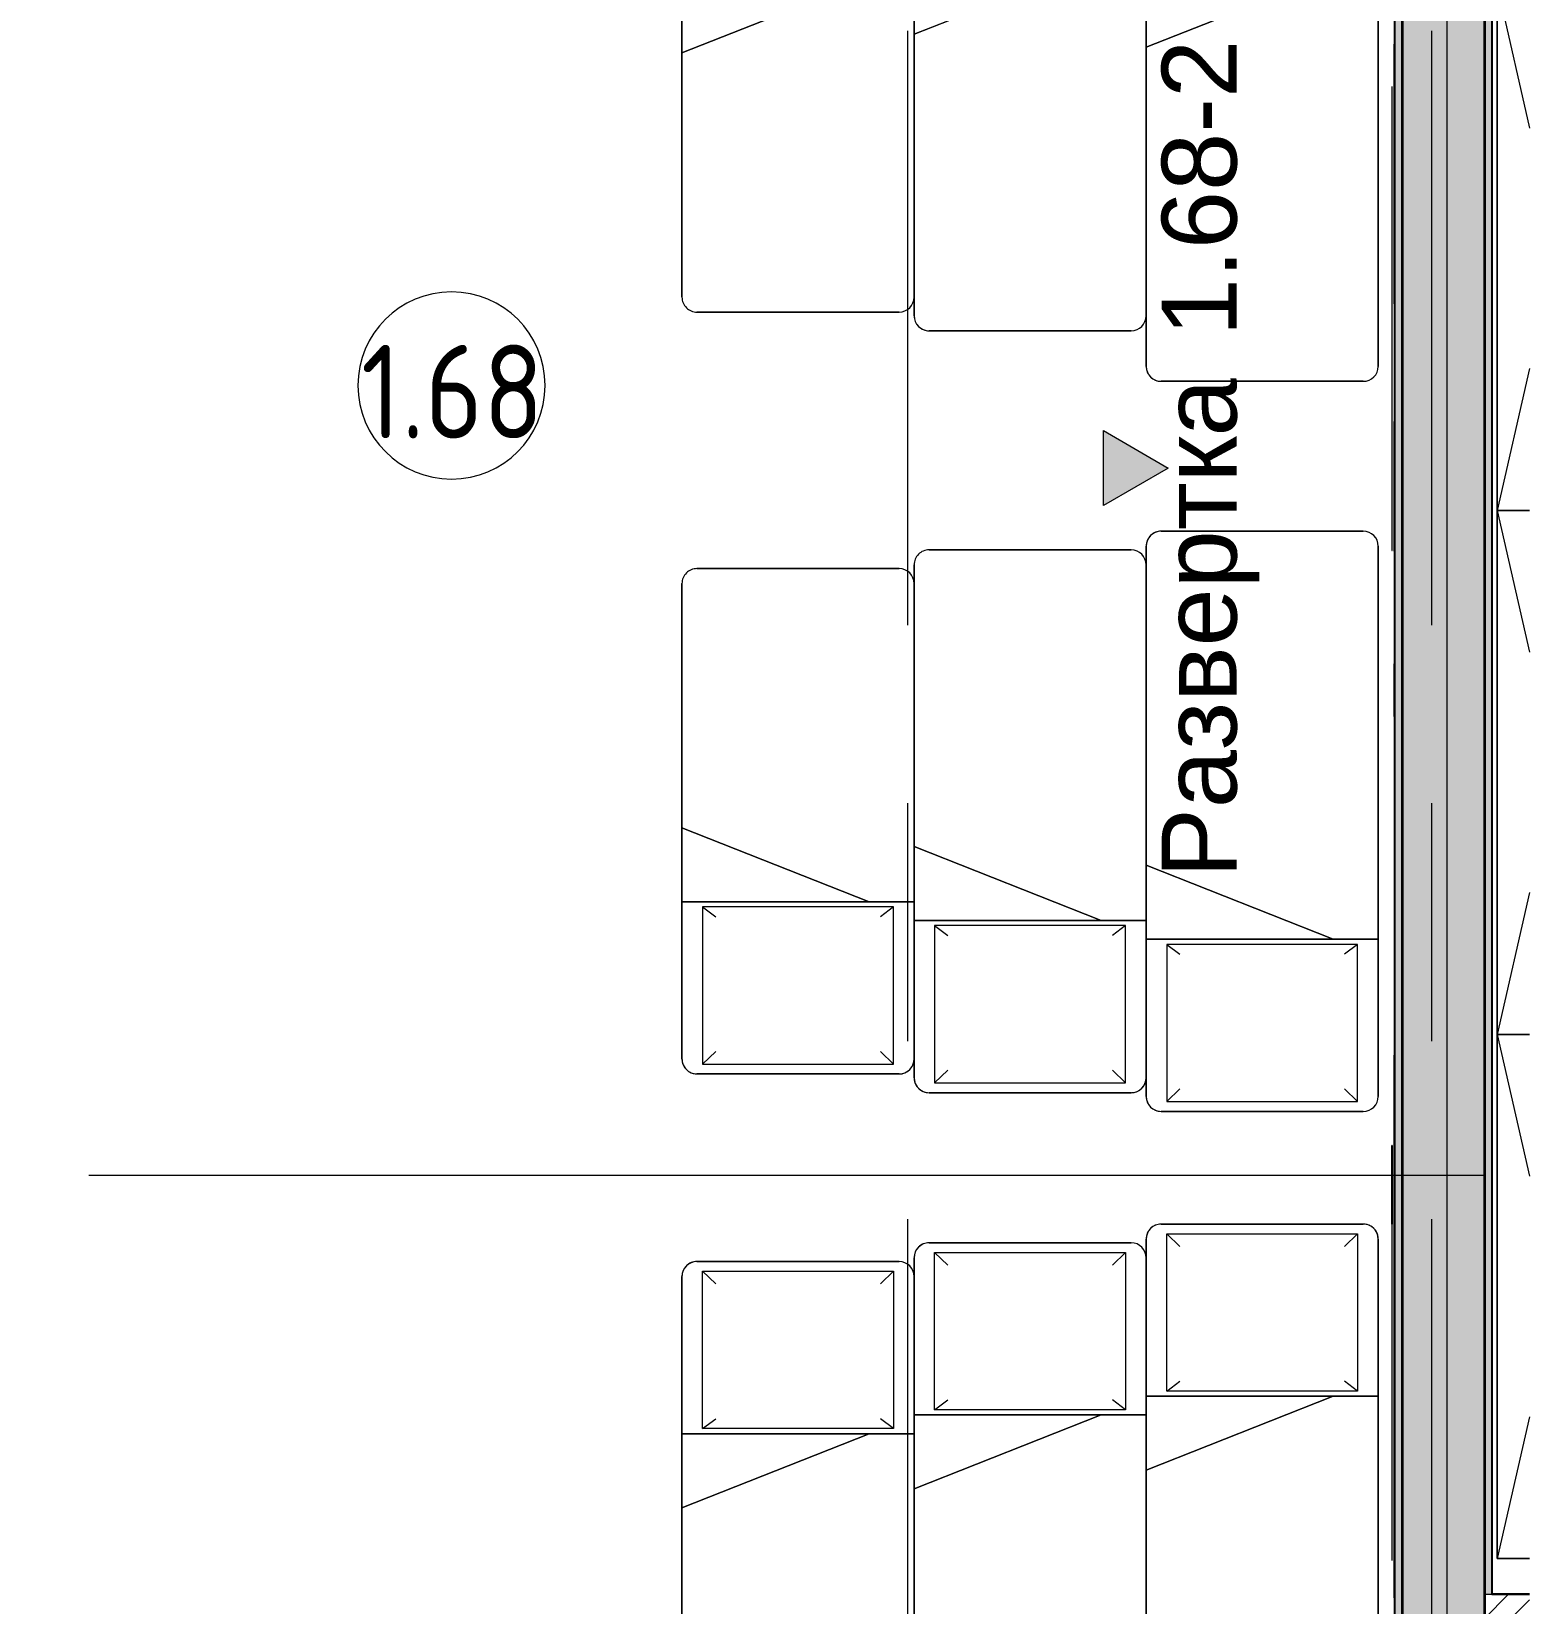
# Model space of a CAD drawing. Header units: millimetres. Extents: x 855 to 55508, y -2517 to 10900.
# Drawn here: x 14264 to 18267, y 2455 to 6655 of the extents above; entities that cross this region are included whole.
import ezdxf

# ---------------------------------------------------------------- set-up
doc = ezdxf.new("R2010")
doc.units = ezdxf.units.MM
doc.linetypes.add('Осевая', pattern=[3175, 635, -476.25, 1587.5, -476.25])
for name, color, linetype, lineweight in [('A-AREA-IDEN', 7, 'Continuous', 9), ('A-WALL', 7, 'Continuous', 9), ('G-ANNO-SYMB', 7, 'Continuous', 9), ('I-WALL', 7, 'Continuous', 9), ('Оси', 7, 'Continuous', 9), ('Оси-2', 7, 'Осевая', 9)]:
    doc.layers.add(name, color=color, linetype=linetype, lineweight=lineweight)
for name, color, linetype, lineweight, true_color in [('A-WALL-1', 7, 'Continuous', 25, 0x3c3c3c), ('A-WALL-3', 7, 'Continuous', 35, 0x3c3c3c), ('A-WALL-FNSH-1', 7, 'Continuous', 13, 0x3c3c3c), ('I-FURN-1', 7, 'Continuous', 9, 0xf0f0f0)]:
    doc.layers.add(name, color=color, linetype=linetype, lineweight=lineweight, true_color=true_color)
doc.styles.add('Arial_1', font='arial.ttf', dxfattribs={"height": 200})
doc.styles.add('GOST Common_4', font='GOST_Common.ttf', dxfattribs={"width": 0.9, "height": 250})
pattern_1 = [(0, (-89204.228, 0), (121.92, 30.48), [10.058, -81.382, 10.058, -81.382, -487.68]), (0, (-89204.228, 0), (121.92, 30.48), [-182.88, 10.058, -172.822, 10.058, -81.382, -213.36]), (0, (-89204.228, 0), (121.92, 30.48), [-457.2, 10.058, -50.902, 10.058, -142.342]), (120, (-89158.508, 15.24), (-87.356454, 90.345817), [10.058, -81.382, 10.058, -81.382, -487.68]), (120, (-89158.508, 15.24), (-87.356454, 90.345817), [-182.88, 10.058, -172.822, 10.058, -81.382, -213.36]), (120, (-89158.508, 15.24), (-87.356454, 90.345817), [-457.2, 10.058, -50.902, 10.058, -142.342]), (240, (-89143.268, 76.2), (-34.563546, -120.825817), [10.058, -81.382, 10.058, -81.382, -487.68]), (240, (-89143.268, 76.2), (-34.563546, -120.825817), [-182.88, 10.058, -172.822, 10.058, -81.382, -213.36]), (240, (-89143.268, 76.2), (-34.563546, -120.825817), [-457.2, 10.058, -50.902, 10.058, -142.342])]

# ---------------------------------------------------------------- blocks, each defined once
blk = doc.blocks.new('Bed - Small Sizes - 1_118-25586206-План разверток пом_ 1_68_ Этаж 1')
at = {"layer": 'I-FURN-1'}
for p, q in [((247.3, 1550), (-292.7, 1550)), ((-292.7, 1550), (247.3, 1550)), ((-332.7, 1510), (-332.7, 460)), ((-332.7, 460), (-332.7, 1510)), ((287.3, 657.7), (287.3, 1510)), ((287.3, 1510), (287.3, 1375)), ((287.3, 1375), (287.3, 657.7)), ((287.3, 657.7), (-212.7, 460)), ((-212.7, 460), (287.3, 657.7)), ((-212.7, 460), (287.3, 657.7)), ((287.3, 460), (287.3, 657.7)), ((287.3, 657.7), (287.3, 460)), ((287.3, 425), (287.3, 657.7)), ((287.3, 657.7), (287.3, 425)), ((-212.7, 460), (-332.7, 460)), ((-332.7, 460), (-332.7, 40)), ((-332.7, 40), (-332.7, 460)), ((-332.7, 460), (-212.7, 460)), ((-332.7, 460), (-332.7, 40)), ((-332.7, 40), (-332.7, 460)), ((-332.7, 460), (-212.7, 460)), ((-277.5, 446.2), (-242.7, 420)), ((-277.5, 26.2), (-277.5, 446.2)), ((-277.5, 446.2), (232.5, 446.2)), ((-277.5, 446.2), (232.5, 446.2)), ((-277.5, 26.2), (-277.5, 446.2)), ((287.3, 460), (-212.7, 460)), ((-212.7, 460), (287.3, 460)), ((-212.7, 460), (287.3, 460)), ((287.3, 460), (-212.7, 460)), ((-212.7, 460), (287.3, 460)), ((232.5, 446.2), (197.3, 420)), ((232.5, 446.2), (232.5, 26.2)), ((232.5, 446.2), (232.5, 26.2)), ((287.3, 40), (287.3, 460)), ((287.3, 460), (287.3, 425)), ((287.3, 425), (287.3, 40)), ((287.3, 40), (287.3, 425)), ((287.3, 425), (287.3, 40)), ((-277.5, 26.2), (-242.7, 60)), ((232.5, 26.2), (197.3, 60)), ((-292.7, 0), (247.3, 0)), ((247.3, 0), (-292.7, 0)), ((232.5, 26.2), (-277.5, 26.2)), ((232.5, 26.2), (-277.5, 26.2)), ((-292.7, 0), (247.3, 0)), ((247.3, 0), (-292.7, 0))]:
    blk.add_line(p, q, dxfattribs=at)
for centre, start, end in [((-292.7, 1510), 90, 180), ((-292.7, 1510), 90, 180), ((247.3, 1510), 360, 90), ((247.3, 1510), 0, 90), ((-292.7, 40), 180, 270), ((-292.7, 40), 180, 270), ((-292.7, 40), 180, 270), ((-292.7, 40), 180, 255), ((-292.7, 40), 255, 270), ((247.3, 40), 270, 360), ((247.3, 40), 270, 0), ((247.3, 40), 270, 360), ((247.3, 40), 270, 360)]:
    blk.add_arc(centre, 40, start, end, dxfattribs=at)
blk = doc.blocks.new('Bed - Small Sizes - Single 5-25586207-План разверток пом_ 1_68_ Этаж 1')
at = {"layer": 'I-FURN-1'}
for p, q in [((247.3, 1450), (-292.7, 1450)), ((-292.7, 1450), (247.3, 1450)), ((-332.7, 1410), (-332.7, 692.7)), ((-332.7, 692.7), (-332.7, 1410)), ((287.3, 657.7), (287.3, 1410)), ((287.3, 1410), (287.3, 1360)), ((287.3, 1360), (287.3, 657.7)), ((-332.7, 692.7), (-332.7, 460)), ((-332.7, 460), (-332.7, 692.7)), ((287.3, 657.7), (-212.7, 460)), ((-212.7, 460), (287.3, 657.7)), ((-212.7, 460), (287.3, 657.7)), ((287.3, 460), (287.3, 657.7)), ((287.3, 657.7), (287.3, 510)), ((287.3, 510), (287.3, 657.7)), ((287.3, 657.7), (287.3, 510)), ((287.3, 510), (287.3, 460)), ((287.3, 90), (287.3, 510)), ((287.3, 510), (287.3, 90)), ((-212.7, 460), (-332.7, 460)), ((-332.7, 460), (-332.7, 40)), ((-332.7, 75.3), (-332.7, 460)), ((-332.7, 460), (-212.7, 460)), ((-332.7, 460), (-332.7, 75.3)), ((-332.7, 75.3), (-332.7, 460)), ((-332.7, 460), (-212.7, 460)), ((-277.5, 446.2), (-242.7, 420)), ((-277.5, 26.2), (-277.5, 446.2)), ((-277.5, 446.2), (232.5, 446.2)), ((-277.5, 446.2), (232.5, 446.2)), ((-277.5, 26.2), (-277.5, 446.2)), ((287.3, 460), (-212.7, 460)), ((-212.7, 460), (287.3, 460)), ((-212.7, 460), (287.3, 460)), ((287.3, 460), (-212.7, 460)), ((-212.7, 460), (287.3, 460)), ((232.5, 446.2), (197.3, 420)), ((232.5, 446.2), (232.5, 26.2)), ((232.5, 446.2), (232.5, 26.2)), ((287.3, 40), (287.3, 460)), ((287.3, 460), (287.3, 90)), ((287.3, 90), (287.3, 40)), ((287.3, 40), (287.3, 90)), ((287.3, 90), (287.3, 40)), ((-332.7, 40), (-332.7, 75)), ((-332.7, 75), (-332.7, 40)), ((-332.7, 40), (-332.7, 75)), ((-277.5, 26.2), (-242.7, 60)), ((232.5, 26.2), (197.3, 60)), ((-292.7, 0), (247.3, 0)), ((247.3, 0), (-292.7, 0)), ((232.5, 26.2), (-277.5, 26.2)), ((232.5, 26.2), (-277.5, 26.2)), ((-292.7, 0), (247.3, 0)), ((247.3, 0), (-292.7, 0))]:
    blk.add_line(p, q, dxfattribs=at)
for centre, start, end in [((-292.7, 1410), 90, 180), ((-292.7, 1410), 90, 180), ((247.3, 1410), 360, 90), ((247.3, 1410), 0, 90), ((-292.7, 40), 180, 270), ((-292.7, 40), 180, 270), ((-292.7, 40), 180, 270), ((-292.7, 40), 180, 270), ((247.3, 40), 270, 360), ((247.3, 40), 270, 0), ((247.3, 40), 270, 360), ((247.3, 40), 270, 300), ((247.3, 40), 300, 360)]:
    blk.add_arc(centre, 40, start, end, dxfattribs=at)
blk = doc.blocks.new('Bed - Small Sizes - Single 6-25586208-План разверток пом_ 1_68_ Этаж 1')
at = {"layer": 'I-FURN-1'}
for p, q in [((247.3, 1350), (-292.7, 1350)), ((-292.7, 1350), (247.3, 1350)), ((-332.7, 1310), (-332.7, 607.7)), ((-332.7, 607.7), (-332.7, 1310)), ((287.3, 657.7), (287.3, 1310)), ((287.3, 1310), (287.3, 657.7)), ((287.3, 657.7), (-212.7, 460)), ((-212.7, 460), (287.3, 657.7)), ((-212.7, 460), (287.3, 657.7)), ((287.3, 460), (287.3, 657.7)), ((287.3, 657.7), (287.3, 460)), ((287.3, 40), (287.3, 657.7)), ((287.3, 657.7), (287.3, 40)), ((-332.7, 607.7), (-332.7, 460)), ((-332.7, 460), (-332.7, 607.7)), ((-212.7, 460), (-332.7, 460)), ((-332.7, 460), (-332.7, 410)), ((-332.7, 40), (-332.7, 460)), ((-332.7, 460), (-212.7, 460)), ((-332.7, 460), (-332.7, 40)), ((-332.7, 40), (-332.7, 460)), ((-332.7, 460), (-212.7, 460)), ((-277.5, 446.2), (-242.7, 420)), ((-277.5, 26.2), (-277.5, 446.2)), ((-277.5, 446.2), (232.5, 446.2)), ((-277.5, 446.2), (232.5, 446.2)), ((-277.5, 26.2), (-277.5, 446.2)), ((287.3, 460), (-212.7, 460)), ((-212.7, 460), (287.3, 460)), ((-212.7, 460), (287.3, 460)), ((287.3, 460), (-212.7, 460)), ((-212.7, 460), (287.3, 460)), ((232.5, 446.2), (197.3, 420)), ((232.5, 446.2), (232.5, 26.2)), ((232.5, 446.2), (232.5, 26.2)), ((287.3, 40), (287.3, 460)), ((287.3, 460), (287.3, 40)), ((-332.7, 410), (-332.7, 40)), ((-277.5, 26.2), (-242.7, 60)), ((232.5, 26.2), (197.3, 60)), ((-292.7, 0), (247.3, 0)), ((247.3, 0), (-292.7, 0)), ((232.5, 26.2), (-277.5, 26.2)), ((232.5, 26.2), (-277.5, 26.2)), ((-292.7, 0), (247.3, 0)), ((247.3, 0), (-292.7, 0))]:
    blk.add_line(p, q, dxfattribs=at)
for centre, start, end in [((-292.7, 1310), 90, 180), ((-292.7, 1310), 90, 180), ((247.3, 1310), 360, 90), ((247.3, 1310), 360, 90), ((-292.7, 40), 180, 270), ((-292.7, 40), 180, 270), ((-292.7, 40), 180, 270), ((-292.7, 40), 180, 195), ((-292.7, 40), 195, 270), ((247.3, 40), 270, 360), ((247.3, 40), 270, 0), ((247.3, 40), 270, 360), ((247.3, 40), 270, 360)]:
    blk.add_arc(centre, 40, start, end, dxfattribs=at)
blk = doc.blocks.new('Bed - Small Sizes - 1_118-V13-План разверток пом_ 1_68_ Этаж 1')
at = {"layer": 'I-FURN-1'}
for p, q in [((247.3, 1550), (-292.7, 1550)), ((-292.7, 1550), (247.3, 1550)), ((-332.7, 1510), (-332.7, 460)), ((-332.7, 460), (-332.7, 1510)), ((287.3, 657.7), (287.3, 1510)), ((287.3, 1510), (287.3, 1460)), ((287.3, 1460), (287.3, 657.7)), ((287.3, 657.7), (-212.7, 460)), ((-212.7, 460), (287.3, 657.7)), ((-212.7, 460), (287.3, 657.7)), ((287.3, 460), (287.3, 657.7)), ((287.3, 657.7), (287.3, 510)), ((287.3, 510), (287.3, 657.7)), ((287.3, 657.7), (287.3, 510)), ((287.3, 510), (287.3, 460)), ((287.3, 90), (287.3, 510)), ((287.3, 510), (287.3, 90)), ((-212.7, 460), (-332.7, 460)), ((-332.7, 460), (-332.7, 40)), ((-332.7, 40), (-332.7, 460)), ((-332.7, 460), (-212.7, 460)), ((-332.7, 460), (-332.7, 40)), ((-332.7, 40), (-332.7, 460)), ((-332.7, 460), (-212.7, 460)), ((-277.5, 446.2), (-242.7, 420)), ((-277.5, 26.2), (-277.5, 446.2)), ((-277.5, 446.2), (232.5, 446.2)), ((-277.5, 446.2), (232.5, 446.2)), ((-277.5, 26.2), (-277.5, 446.2)), ((287.3, 460), (-212.7, 460)), ((-212.7, 460), (287.3, 460)), ((-212.7, 460), (287.3, 460)), ((287.3, 460), (-212.7, 460)), ((-212.7, 460), (287.3, 460)), ((232.5, 446.2), (197.3, 420)), ((232.5, 446.2), (232.5, 26.2)), ((232.5, 446.2), (232.5, 26.2)), ((287.3, 40), (287.3, 460)), ((287.3, 460), (287.3, 90)), ((287.3, 90), (287.3, 40)), ((287.3, 40), (287.3, 90)), ((287.3, 90), (287.3, 40)), ((-277.5, 26.2), (-242.7, 60)), ((232.5, 26.2), (197.3, 60)), ((-292.7, 0), (247.3, 0)), ((247.3, 0), (-292.7, 0)), ((232.5, 26.2), (-277.5, 26.2)), ((232.5, 26.2), (-277.5, 26.2)), ((-292.7, 0), (247.3, 0)), ((247.3, 0), (-292.7, 0))]:
    blk.add_line(p, q, dxfattribs=at)
for centre, start, end in [((-292.7, 1510), 90, 180), ((-292.7, 1510), 90, 180), ((247.3, 1510), 360, 90), ((247.3, 1510), 0, 90), ((-292.7, 40), 180, 270), ((-292.7, 40), 180, 270), ((-292.7, 40), 180, 270), ((-292.7, 40), 180, 240), ((-292.7, 40), 240, 270), ((247.3, 40), 270, 360), ((247.3, 40), 270, 0), ((247.3, 40), 270, 360), ((247.3, 40), 270, 360)]:
    blk.add_arc(centre, 40, start, end, dxfattribs=at)
blk = doc.blocks.new('Bed - Small Sizes - Single 5-V14-План разверток пом_ 1_68_ Этаж 1')
at = {"layer": 'I-FURN-1'}
for p, q in [((247.3, 1450), (-292.7, 1450)), ((-292.7, 1450), (247.3, 1450)), ((-332.7, 1410), (-332.7, 607.7)), ((-332.7, 607.7), (-332.7, 1410)), ((287.3, 657.7), (287.3, 1410)), ((287.3, 1410), (287.3, 1360)), ((287.3, 1360), (287.3, 657.7)), ((287.3, 657.7), (-212.7, 460)), ((-212.7, 460), (287.3, 657.7)), ((-212.7, 460), (287.3, 657.7)), ((287.3, 460), (287.3, 657.7)), ((287.3, 657.7), (287.3, 510)), ((287.3, 510), (287.3, 657.7)), ((287.3, 657.7), (287.3, 510)), ((-332.7, 607.7), (-332.7, 460)), ((-332.7, 460), (-332.7, 607.7)), ((287.3, 510), (287.3, 460)), ((287.3, 90), (287.3, 510)), ((287.3, 510), (287.3, 90)), ((-212.7, 460), (-332.7, 460)), ((-332.7, 460), (-332.7, 410)), ((-332.7, 40), (-332.7, 460)), ((-332.7, 460), (-212.7, 460)), ((-332.7, 460), (-332.7, 40)), ((-332.7, 40), (-332.7, 460)), ((-332.7, 460), (-212.7, 460)), ((-277.5, 446.2), (-242.7, 420)), ((-277.5, 26.2), (-277.5, 446.2)), ((-277.5, 446.2), (232.5, 446.2)), ((-277.5, 446.2), (232.5, 446.2)), ((-277.5, 26.2), (-277.5, 446.2)), ((287.3, 460), (-212.7, 460)), ((-212.7, 460), (287.3, 460)), ((-212.7, 460), (287.3, 460)), ((287.3, 460), (-212.7, 460)), ((-212.7, 460), (287.3, 460)), ((232.5, 446.2), (197.3, 420)), ((232.5, 446.2), (232.5, 26.2)), ((232.5, 446.2), (232.5, 26.2)), ((287.3, 40), (287.3, 460)), ((287.3, 460), (287.3, 90)), ((-332.7, 410), (-332.7, 40)), ((287.3, 90), (287.3, 40)), ((287.3, 40), (287.3, 90)), ((287.3, 90), (287.3, 40)), ((-277.5, 26.2), (-242.7, 60)), ((232.5, 26.2), (197.3, 60)), ((-292.7, 0), (247.3, 0)), ((247.3, 0), (-292.7, 0)), ((232.5, 26.2), (-277.5, 26.2)), ((232.5, 26.2), (-277.5, 26.2)), ((-292.7, 0), (247.3, 0)), ((247.3, 0), (-292.7, 0))]:
    blk.add_line(p, q, dxfattribs=at)
for centre, start, end in [((-292.7, 1410), 90, 180), ((-292.7, 1410), 90, 180), ((247.3, 1410), 360, 90), ((247.3, 1410), 0, 90), ((-292.7, 40), 180, 270), ((-292.7, 40), 180, 270), ((-292.7, 40), 180, 270), ((-292.7, 40), 180, 270), ((247.3, 40), 270, 360), ((247.3, 40), 270, 0), ((247.3, 40), 270, 360), ((247.3, 40), 270, 360)]:
    blk.add_arc(centre, 40, start, end, dxfattribs=at)
blk = doc.blocks.new('Bed - Small Sizes - Single 6-V15-План разверток пом_ 1_68_ Этаж 1')
at = {"layer": 'I-FURN-1'}
for p, q in [((247.3, 1350), (-292.7, 1350)), ((-292.7, 1350), (247.3, 1350)), ((-332.7, 1310), (-332.7, 607.7)), ((-332.7, 607.7), (-332.7, 1310)), ((287.3, 657.7), (287.3, 1310)), ((287.3, 1310), (287.3, 657.7)), ((287.3, 657.7), (-212.7, 460)), ((-212.7, 460), (287.3, 657.7)), ((-212.7, 460), (287.3, 657.7)), ((287.3, 460), (287.3, 657.7)), ((287.3, 657.7), (287.3, 460)), ((287.3, 40), (287.3, 657.7)), ((287.3, 657.7), (287.3, 40)), ((-332.7, 607.7), (-332.7, 460)), ((-332.7, 460), (-332.7, 607.7)), ((-212.7, 460), (-332.7, 460)), ((-332.7, 460), (-332.7, 410)), ((-332.7, 40), (-332.7, 460)), ((-332.7, 460), (-212.7, 460)), ((-332.7, 460), (-332.7, 40)), ((-332.7, 40), (-332.7, 460)), ((-332.7, 460), (-212.7, 460)), ((-277.5, 446.2), (-242.7, 420)), ((-277.5, 26.2), (-277.5, 446.2)), ((-277.5, 446.2), (232.5, 446.2)), ((-277.5, 446.2), (232.5, 446.2)), ((-277.5, 26.2), (-277.5, 446.2)), ((287.3, 460), (-212.7, 460)), ((-212.7, 460), (287.3, 460)), ((-212.7, 460), (287.3, 460)), ((287.3, 460), (-212.7, 460)), ((-212.7, 460), (287.3, 460)), ((232.5, 446.2), (197.3, 420)), ((232.5, 446.2), (232.5, 26.2)), ((232.5, 446.2), (232.5, 26.2)), ((287.3, 40), (287.3, 460)), ((287.3, 460), (287.3, 40)), ((-332.7, 410), (-332.7, 40)), ((-277.5, 26.2), (-242.7, 60)), ((232.5, 26.2), (197.3, 60)), ((-292.7, 0), (247.3, 0)), ((247.3, 0), (-292.7, 0)), ((232.5, 26.2), (-277.5, 26.2)), ((232.5, 26.2), (-277.5, 26.2)), ((-292.7, 0), (247.3, 0)), ((247.3, 0), (-292.7, 0))]:
    blk.add_line(p, q, dxfattribs=at)
for centre, start, end in [((-292.7, 1310), 90, 180), ((-292.7, 1310), 90, 180), ((247.3, 1310), 360, 90), ((247.3, 1310), 360, 90), ((-292.7, 40), 180, 270), ((-292.7, 40), 180, 270), ((-292.7, 40), 180, 270), ((-292.7, 40), 180, 270), ((247.3, 40), 270, 360), ((247.3, 40), 270, 0), ((247.3, 40), 270, 360), ((247.3, 40), 270, 360)]:
    blk.add_arc(centre, 40, start, end, dxfattribs=at)
blk = doc.blocks.new('Bed - Small Sizes - 1_118-V16-План разверток пом_ 1_68_ Этаж 1')
at = {"layer": 'I-FURN-1'}
for p, q in [((247.3, 0), (-292.7, 0)), ((-292.7, 0), (247.3, 0)), ((247.3, 0), (-292.7, 0)), ((-292.7, 0), (247.3, 0)), ((-332.7, -40), (-332.7, -460)), ((-332.7, -460), (-332.7, -40)), ((-332.7, -40), (-332.7, -460)), ((-332.7, -460), (-332.7, -40)), ((-277.5, -26.2), (-242.7, -60)), ((232.5, -26.2), (-277.5, -26.2)), ((-277.5, -26.2), (-277.5, -446.2)), ((232.5, -26.2), (-277.5, -26.2)), ((-277.5, -26.2), (-277.5, -446.2)), ((232.5, -26.2), (197.3, -60)), ((232.5, -446.2), (232.5, -26.2)), ((232.5, -446.2), (232.5, -26.2)), ((287.3, -460), (287.3, -40)), ((287.3, -40), (287.3, -90)), ((287.3, -90), (287.3, -40)), ((287.3, -40), (287.3, -90)), ((287.3, -90), (287.3, -460)), ((287.3, -510), (287.3, -90)), ((287.3, -90), (287.3, -510)), ((-332.7, -460), (-212.7, -460)), ((-212.7, -460), (-332.7, -460)), ((-332.7, -460), (-332.7, -1510)), ((-332.7, -1510), (-332.7, -460)), ((-332.7, -460), (-212.7, -460)), ((-277.5, -446.2), (-242.7, -420)), ((-277.5, -446.2), (232.5, -446.2)), ((-277.5, -446.2), (232.5, -446.2)), ((-212.7, -460), (287.3, -460)), ((287.3, -460), (-212.7, -460)), ((287.3, -460), (-212.7, -460)), ((-212.7, -460), (287.3, -657.7)), ((287.3, -657.7), (-212.7, -460)), ((-212.7, -460), (287.3, -460)), ((-212.7, -460), (287.3, -657.7)), ((-212.7, -460), (287.3, -460)), ((232.5, -446.2), (197.3, -420)), ((287.3, -657.7), (287.3, -460)), ((287.3, -460), (287.3, -510)), ((287.3, -510), (287.3, -657.7)), ((287.3, -657.7), (287.3, -510)), ((287.3, -510), (287.3, -657.7)), ((287.3, -1510), (287.3, -657.7)), ((287.3, -657.7), (287.3, -1460)), ((287.3, -1460), (287.3, -1510)), ((-292.7, -1550), (247.3, -1550)), ((247.3, -1550), (-292.7, -1550))]:
    blk.add_line(p, q, dxfattribs=at)
for centre, start, end in [((-292.7, -40), 90, 180), ((-292.7, -40), 90, 180), ((247.3, -40), 360, 90), ((247.3, -40), 0, 90), ((-292.7, -40), 90, 180), ((-292.7, -40), 90, 180), ((247.3, -40), 0, 90), ((247.3, -40), 45, 90), ((247.3, -40), 0, 45), ((-292.7, -1510), 180, 270), ((-292.7, -1510), 180, 270), ((247.3, -1510), 270, 360), ((247.3, -1510), 270, 0)]:
    blk.add_arc(centre, 40, start, end, dxfattribs=at)
blk = doc.blocks.new('Bed - Small Sizes - Single 5-V17-План разверток пом_ 1_68_ Этаж 1')
at = {"layer": 'I-FURN-1'}
for p, q in [((247.3, 0), (-292.7, 0)), ((-292.7, 0), (247.3, 0)), ((247.3, 0), (-292.7, 0)), ((-292.7, 0), (247.3, 0)), ((-332.7, -40), (-332.7, -410)), ((-332.7, -460), (-332.7, -40)), ((-332.7, -40), (-332.7, -460)), ((-332.7, -460), (-332.7, -40)), ((-277.5, -26.2), (-242.7, -60)), ((232.5, -26.2), (-277.5, -26.2)), ((-277.5, -26.2), (-277.5, -446.2)), ((232.5, -26.2), (-277.5, -26.2)), ((-277.5, -26.2), (-277.5, -446.2)), ((232.5, -26.2), (197.3, -60)), ((232.5, -446.2), (232.5, -26.2)), ((232.5, -446.2), (232.5, -26.2)), ((287.3, -460), (287.3, -40)), ((287.3, -40), (287.3, -90)), ((287.3, -90), (287.3, -40)), ((287.3, -40), (287.3, -90)), ((287.3, -90), (287.3, -460)), ((287.3, -510), (287.3, -90)), ((287.3, -90), (287.3, -510)), ((-332.7, -410), (-332.7, -460)), ((-332.7, -460), (-212.7, -460)), ((-212.7, -460), (-332.7, -460)), ((-332.7, -460), (-332.7, -607.7)), ((-332.7, -607.7), (-332.7, -460)), ((-332.7, -460), (-212.7, -460)), ((-277.5, -446.2), (-242.7, -420)), ((-277.5, -446.2), (232.5, -446.2)), ((-277.5, -446.2), (232.5, -446.2)), ((-212.7, -460), (287.3, -460)), ((287.3, -460), (-212.7, -460)), ((287.3, -460), (-212.7, -460)), ((-212.7, -460), (287.3, -657.7)), ((287.3, -657.7), (-212.7, -460)), ((-212.7, -460), (287.3, -460)), ((-212.7, -460), (287.3, -657.7)), ((-212.7, -460), (287.3, -460)), ((232.5, -446.2), (197.3, -420)), ((287.3, -657.7), (287.3, -460)), ((287.3, -460), (287.3, -510)), ((287.3, -510), (287.3, -657.7)), ((287.3, -657.7), (287.3, -510)), ((287.3, -510), (287.3, -657.7)), ((-332.7, -607.7), (-332.7, -1410)), ((-332.7, -1410), (-332.7, -607.7)), ((287.3, -1410), (287.3, -657.7)), ((287.3, -657.7), (287.3, -1360)), ((287.3, -1360), (287.3, -1410)), ((-292.7, -1450), (247.3, -1450)), ((247.3, -1450), (-292.7, -1450))]:
    blk.add_line(p, q, dxfattribs=at)
for centre, start, end in [((-292.7, -40), 90, 180), ((-292.7, -40), 90, 180), ((247.3, -40), 360, 90), ((247.3, -40), 0, 90), ((-292.7, -40), 90, 180), ((-292.7, -40), 150, 180), ((-292.7, -40), 105, 150), ((-292.7, -40), 90, 105), ((247.3, -40), 0, 90), ((247.3, -40), 60, 90), ((247.3, -40), 0, 60), ((-292.7, -1410), 180, 270), ((-292.7, -1410), 180, 270), ((247.3, -1410), 270, 0), ((247.3, -1410), 270, 0)]:
    blk.add_arc(centre, 40, start, end, dxfattribs=at)
blk = doc.blocks.new('Bed - Small Sizes - Single 6-V18-План разверток пом_ 1_68_ Этаж 1')
at = {"layer": 'I-FURN-1'}
for p, q in [((247.3, 0), (-292.7, 0)), ((-292.7, 0), (247.3, 0)), ((247.3, 0), (-292.7, 0)), ((-292.7, 0), (247.3, 0)), ((-332.7, -40), (-332.7, -410)), ((-332.7, -460), (-332.7, -40)), ((-332.7, -40), (-332.7, -460)), ((-332.7, -460), (-332.7, -40)), ((-277.5, -26.2), (-242.7, -60)), ((232.5, -26.2), (-277.5, -26.2)), ((-277.5, -26.2), (-277.5, -446.2)), ((232.5, -26.2), (-277.5, -26.2)), ((-277.5, -26.2), (-277.5, -446.2)), ((232.5, -26.2), (197.3, -60)), ((232.5, -446.2), (232.5, -26.2)), ((232.5, -446.2), (232.5, -26.2)), ((287.3, -460), (287.3, -40)), ((287.3, -40), (287.3, -460)), ((287.3, -657.7), (287.3, -40)), ((287.3, -40), (287.3, -657.7)), ((-332.7, -410), (-332.7, -460)), ((-332.7, -460), (-212.7, -460)), ((-212.7, -460), (-332.7, -460)), ((-332.7, -460), (-332.7, -607.7)), ((-332.7, -607.7), (-332.7, -460)), ((-332.7, -460), (-212.7, -460)), ((-277.5, -446.2), (-242.7, -420)), ((-277.5, -446.2), (232.5, -446.2)), ((-277.5, -446.2), (232.5, -446.2)), ((-212.7, -460), (287.3, -460)), ((287.3, -460), (-212.7, -460)), ((287.3, -460), (-212.7, -460)), ((-212.7, -460), (287.3, -657.7)), ((287.3, -657.7), (-212.7, -460)), ((-212.7, -460), (287.3, -460)), ((-212.7, -460), (287.3, -657.7)), ((-212.7, -460), (287.3, -460)), ((232.5, -446.2), (197.3, -420)), ((287.3, -657.7), (287.3, -460)), ((287.3, -460), (287.3, -657.7)), ((-332.7, -607.7), (-332.7, -1310)), ((-332.7, -1310), (-332.7, -607.7)), ((287.3, -1310), (287.3, -657.7)), ((287.3, -657.7), (287.3, -1310)), ((-292.7, -1350), (247.3, -1350)), ((247.3, -1350), (-292.7, -1350))]:
    blk.add_line(p, q, dxfattribs=at)
for centre, start, end in [((-292.7, -40), 90, 180), ((-292.7, -40), 90, 180), ((247.3, -40), 360, 90), ((247.3, -40), 0, 90), ((-292.7, -40), 90, 180), ((-292.7, -40), 165, 180), ((-292.7, -40), 135, 165), ((-292.7, -40), 105, 135), ((-292.7, -40), 90, 105), ((247.3, -40), 0, 90), ((247.3, -40), 60, 90), ((247.3, -40), 45, 60), ((247.3, -40), 15, 45), ((247.3, -40), 0, 15), ((-292.7, -1310), 180, 270), ((-292.7, -1310), 180, 270), ((247.3, -1310), 270, 0), ((247.3, -1310), 270, 0)]:
    blk.add_arc(centre, 40, start, end, dxfattribs=at)
blk = doc.blocks.new('Шкаф параметрический - 1_28А-25589861-План разверток пом_ 1_68_ Этаж 1')
at = {"layer": 'I-FURN-1'}
for p, q in [((0, 0), (378.7, 86.6)), ((0, 86.6), (0, 0)), ((0, 0), (0, 86.6)), ((1021.3, 86.6), (1400, 0)), ((1400, 0), (1400, 86.6)), ((1400, 86.6), (1400, 0)), ((0, 0), (1400, 0)), ((1400, 0), (0, 0))]:
    blk.add_line(p, q, dxfattribs=at)
blk = doc.blocks.new('Марка_Помещения - Номер-25198446-План разверток пом_ 1_68_ Этаж 1')
at = {"layer": 'A-AREA-IDEN'}
for start, end in [(360, 180), (180, 360)]:
    blk.add_arc((0, 0), 2.5, start, end, dxfattribs=at)
blk = doc.blocks.new('Фасад - Марка фасада_Указатель-25386507-План разверток пом_ 1_68_ Этаж 1')
at = {"layer": 'G-ANNO-SYMB'}
blk.add_hatch(color=256, dxfattribs=at).paths.add_polyline_path([(-1, 0), (0, 1.732), (1, 0), (0, 0)])
for p, q in [((0, 1.732), (-1, 0)), ((1, 0), (0, 1.732)), ((-1, 0), (0, 0)), ((0, 0), (1, 0))]:
    blk.add_line(p, q, dxfattribs=at)

msp = doc.modelspace()

# ---------------------------------------------------------------- hatches: boundary and pattern name
at = {"layer": 'I-WALL'}
h = msp.add_hatch(dxfattribs=at)
h.set_pattern_fill('FP_4', color=256, style=0, pattern_type=2)
h.set_pattern_definition([(45, (-89204.23, 0), (-57.024626, 57.024626), []), (45, (-89147.2, 0), (-57.024626, 57.024626), [100.806, -20.161, 3.353, -16.808])])
h.paths.add_polyline_path([(18145.8, 2400), (18145.8, 10600), (17925.8, 10600), (17925.8, 2400), (18125.8, 2400)])
h = msp.add_hatch(dxfattribs=at)
h.set_pattern_fill('FP_8', color=256, style=0, pattern_type=2)
h.set_pattern_definition(pattern_1)
h.paths.add_polyline_path([(17925.8, 150), (17925.8, 10380), (17905.8, 10380), (17905.8, 150)])
h = msp.add_hatch(dxfattribs=at)
h.set_pattern_fill('FP_8', color=256, style=0, pattern_type=2)
h.set_pattern_definition(pattern_1)
h.paths.add_polyline_path([(18145.8, 2480), (18165.8, 2480), (18165.8, 10380), (18145.8, 10380), (18145.8, 3792)])
h = msp.add_hatch(dxfattribs=at)
h.set_pattern_fill('FP_2', color=256, style=0, pattern_type=2)
h.set_pattern_definition([(45, (-89204.23, 0), (-35.35534, 35.35534), [])])
h.paths.add_polyline_path([(18266.5, 2400), (18266.5, 2480), (18145.8, 2480), (18145.8, 2400), (18246.8, 2400)])

# ---------------------------------------------------------------- linework, layer by layer
at = {"layer": 'A-WALL'}
msp.add_line((18145.8, 2480), (18165.8, 2480), dxfattribs=at)
at = {"layer": 'A-WALL-1'}
for p, q in [((17905.8, 10380), (17905.8, 170)), ((18165.8, 10380), (18165.8, 2480)), ((18165.8, 2480), (18266.5, 2480))]:
    msp.add_line(p, q, dxfattribs=at)
at = {"layer": 'A-WALL-3'}
for p, q in [((17925.8, 10600), (17925.8, 2400)), ((18145.8, 10600), (18145.8, 2400))]:
    msp.add_line(p, q, dxfattribs=at)
at = {"layer": 'A-WALL-FNSH-1'}
for p, q in [((18045.8, 10390), (18045.8, 160.5)), ((18046.8, 160.5), (18046.8, 10390)), ((18166.8, 2481), (18166.8, 10379)), ((17904.8, 6717.8), (17904.8, 6504.8)), ((17899.7, 6507.2), (17898.7, 6507.2)), ((17898.7, 6507.2), (17898.7, 5268)), ((17899.7, 5268), (17899.7, 6507.2)), ((17904.8, 6504.8), (17905.8, 6504.8)), ((17898.7, 5268), (17899.7, 5268)), ((17904.8, 5266.9), (17904.8, 3919.8)), ((17905.8, 5266.9), (17904.8, 5266.9)), ((17904.8, 4953.3), (17905.8, 4953.3)), ((17905.8, 4837.3), (17904.8, 4837.3)), ((17904.8, 4723.1), (17905.8, 4723.1)), ((17905.8, 4642.6), (17904.8, 4642.6)), ((17904.8, 4416.3), (17905.8, 4416.3)), ((17905.8, 4240.4), (17904.8, 4240.4)), ((17904.8, 3919.8), (17905.8, 3919.8)), ((17905.8, 3919.7), (17904.8, 3919.7)), ((17904.8, 3919.7), (17904.8, 3328.8)), ((17899.7, 3468.6), (17898.7, 3468.6)), ((17898.7, 3468.6), (17898.7, 2571.1)), ((17899.7, 2571.1), (17899.7, 3468.6)), ((17904.8, 3328.8), (17905.8, 3328.8)), ((17898.7, 2571.1), (17899.7, 2571.1)), ((17905.8, 2568.2), (17904.8, 2568.2)), ((17904.8, 2568.2), (17904.8, 2312.8)), ((18266.5, 2481), (18166.8, 2481))]:
    msp.add_line(p, q, dxfattribs=at)
at = {"layer": 'I-WALL'}
for p, q in [((17905.8, 6617.2), (17904.8, 6617.2)), ((17904.8, 6615.7), (17905.8, 6615.7)), ((17904.8, 6609.2), (17905.8, 6609.2)), ((17904.8, 6481.6), (17905.8, 6481.6)), ((17905.8, 5927.6), (17904.8, 5927.6)), ((17904.8, 5613.1), (17905.8, 5613.1)), ((17904.8, 5448.9), (17905.8, 5448.9)), ((17904.8, 4825.3), (17904.8, 4965.3)), ((17905.8, 4965.3), (17904.8, 4965.3)), ((17904.8, 4825.3), (17905.8, 4825.3)), ((17905.8, 4728.6), (17904.8, 4728.6)), ((17905.8, 4723.7), (17904.8, 4723.7)), ((17904.8, 4613.7), (17905.8, 4613.7)), ((17904.8, 4588.6), (17905.8, 4588.6)), ((17905.8, 4501.2), (17904.8, 4501.2)), ((17905.8, 4418.4), (17904.8, 4418.4)), ((17904.8, 4391.2), (17905.8, 4391.2)), ((17905.8, 4380.5), (17904.8, 4380.5)), ((17905.8, 4335.3), (17904.8, 4335.3)), ((17904.8, 4270.5), (17905.8, 4270.5)), ((17904.8, 4238.4), (17905.8, 4238.4)), ((17904.8, 4225.3), (17905.8, 4225.3)), ((17905.8, 4142.2), (17904.8, 4142.2)), ((17904.8, 4062.2), (17905.8, 4062.2)), ((17904.8, 3849.3), (17905.8, 3849.3)), ((17905.8, 3713.1), (17904.8, 3713.1)), ((17899.7, 3678.6), (17898.7, 3678.6)), ((17905.8, 3679.2), (17904.8, 3679.2)), ((17904.8, 3673.1), (17905.8, 3673.1)), ((17904.8, 3639.2), (17905.8, 3639.2)), ((17905.8, 3610), (17904.8, 3610)), ((17904.8, 3570), (17905.8, 3570)), ((17904.8, 3295.8), (17905.8, 3295.8)), ((17904.8, 3024.6), (17905.8, 3024.6)), ((17904.8, 2622.2), (17905.8, 2622.2)), ((17905.8, 2602.2), (17904.8, 2602.2)), ((17904.8, 2483.9), (17905.8, 2483.9)), ((17904.8, 2479.9), (17905.8, 2479.9)), ((17904.8, 2470.6), (17905.8, 2470.6))]:
    msp.add_line(p, q, dxfattribs=at)
for points, knots in [([(17904.8, 6615.7), (17904.8, 6610.9), (17904.8, 6606.2), (17904.8, 6597.9), (17904.8, 6582.9), (17904.8, 6568.6), (17904.8, 6554), (17904.8, 6539.3), (17904.8, 6526.1), (17904.8, 6510.4), (17904.8, 6494.6), (17904.8, 6484.7), (17904.8, 6473.9), (17904.8, 6476.6), (17904.8, 6495.3), (17904.8, 6533.9), (17904.8, 6561.6), (17904.8, 6588.3), (17904.8, 6591.5), (17904.8, 6603.5), (17904.8, 6612.7), (17904.8, 6620.3), (17904.8, 6622.5), (17904.8, 6616.2)], [-1.570099, -1.570099, -1.570099, -1.570099, -1.541159, -1.501754, -1.446541, -1.382724, -1.319119, -1.257396, -1.183774, -1.104802, -1.027747, -0.955254, -0.896935, -0.833013, -0.751105, -0.652602, -0.534539, -0.451116, -0.365944, -0.289006, -0.185438, -0.086085, 0, 0, 0, 0]), ([(17904.8, 6617.2), (17904.8, 6617.2), (17904.8, 6616.5), (17904.8, 6612.9), (17904.8, 6606.4), (17904.8, 6596.8), (17904.8, 6594.4), (17904.8, 6570.3), (17904.8, 6542.8), (17904.8, 6503.1), (17904.8, 6483.6), (17904.8, 6479.9), (17904.8, 6488.7), (17904.8, 6497.5), (17904.8, 6511.4), (17904.8, 6524.9), (17904.8, 6537.1), (17904.8, 6550.4), (17904.8, 6564.1), (17904.8, 6577.2), (17904.8, 6590.9), (17904.8, 6598.6), (17904.8, 6603.5), (17904.8, 6609.2)], [-1.503198, -1.503198, -1.503198, -1.503198, -1.484014, -1.384661, -1.281093, -1.204155, -1.118982, -1.03556, -0.917496, -0.818994, -0.737085, -0.673164, -0.614845, -0.542352, -0.465296, -0.386325, -0.312703, -0.250979, -0.187375, -0.123558, -0.068344, -0.028939, 0, 0, 0, 0]), ([(17904.8, 2479.9), (17904.8, 2485.9), (17904.8, 2490.9), (17904.8, 2498.3), (17904.8, 2511.5), (17904.8, 2524.1), (17904.8, 2537.4), (17904.8, 2550.1), (17904.8, 2561.8), (17904.8, 2574.4), (17904.8, 2587.6), (17904.8, 2595.9), (17904.8, 2603.9), (17904.8, 2599.8), (17904.8, 2580), (17904.8, 2540), (17904.8, 2512.6), (17904.8, 2489.6), (17904.8, 2487.5), (17904.8, 2478.9), (17904.8, 2473.4), (17904.8, 2469.9), (17904.8, 2470.8), (17904.8, 2479.3)], [-1.570099, -1.570099, -1.570099, -1.570099, -1.541159, -1.501754, -1.446541, -1.382724, -1.319119, -1.257396, -1.183774, -1.104802, -1.027747, -0.955254, -0.896935, -0.833013, -0.751105, -0.652602, -0.534539, -0.451116, -0.365944, -0.289006, -0.185438, -0.086085, 0, 0, 0, 0]), ([(17904.8, 2472.4), (17904.8, 2472.4), (17904.8, 2473.6), (17904.8, 2477.2), (17904.8, 2484.3), (17904.8, 2486), (17904.8, 2507.2), (17904.8, 2534.3), (17904.8, 2574.8), (17904.8, 2594.9), (17904.8, 2599.7), (17904.8, 2592.9), (17904.8, 2585.3), (17904.8, 2573.3), (17904.8, 2562.1), (17904.8, 2551.1), (17904.8, 2539.2), (17904.8, 2526.6), (17904.8, 2514.8), (17904.8, 2502.5), (17904.8, 2495.4), (17904.8, 2490.4), (17904.8, 2483.9)], [-1.463651, -1.463651, -1.463651, -1.463651, -1.384661, -1.281093, -1.204155, -1.118982, -1.03556, -0.917496, -0.818994, -0.737085, -0.673164, -0.614845, -0.542352, -0.465296, -0.386325, -0.312703, -0.250979, -0.187375, -0.123558, -0.068344, -0.028939, 0, 0, 0, 0]), ([(17904.8, 2483.2), (17904.8, 2473.8), (17904.8, 2472.6), (17904.8, 2472.4), (17904.8, 2472.4)], [-1.5700987, -1.5700987, -1.5700987, -1.5700987, -1.4840141, -1.4643872, -1.4643872, -1.4643872, -1.4643872])]:
    msp.add_open_spline(points, degree=3, knots=knots, dxfattribs=at)
for points in [[(17904.8, 6609.7), (17904.8, 6615.8), (17904.8, 6617.2), (17904.8, 6617.2)], [(17904.8, 5927.6), (17904.8, 6133.8), (17904.8, 6326.2), (17904.8, 6504.8)], [(17898.7, 5622.5), (17898.7, 5533.2), (17898.7, 5415), (17898.7, 5268)], [(17899.7, 5268), (17899.7, 5415), (17899.7, 5533.2), (17899.7, 5622.5)], [(17904.8, 5448.9), (17904.8, 5522.2), (17904.8, 5576.9), (17904.8, 5613.1)], [(17904.8, 5266.9), (17904.8, 5324.9), (17904.8, 5385.6), (17904.8, 5448.9)], [(17904.8, 3849.3), (17904.8, 3869.5), (17904.8, 3893), (17904.8, 3919.8)], [(17904.8, 3919.7), (17904.8, 3891.3), (17904.8, 3867.8), (17904.8, 3849.3)], [(17904.8, 3295.8), (17904.8, 3436.2), (17904.8, 3620.7), (17904.8, 3849.3)], [(17904.8, 3849.3), (17904.8, 3620.7), (17904.8, 3436.2), (17904.8, 3295.8)], [(17898.7, 3468.6), (17898.7, 3538.9), (17898.7, 3608.9), (17898.7, 3678.6)], [(17898.7, 3678.6), (17898.7, 3518.5), (17898.7, 3390.5), (17898.7, 3294.9)], [(17899.7, 3294.9), (17899.7, 3390.5), (17899.7, 3518.5), (17899.7, 3678.6)], [(17899.7, 3678.6), (17899.7, 3608.9), (17899.7, 3538.9), (17899.7, 3468.6)], [(17904.8, 2622.2), (17904.8, 2857.6), (17904.8, 3093.1), (17904.8, 3328.8)], [(17904.8, 2568.2), (17904.8, 2794.1), (17904.8, 2946.2), (17904.8, 3024.6)], [(17898.7, 3023.5), (17898.7, 2903.1), (17898.7, 2699.6), (17898.7, 2571.1)], [(17899.7, 2571.1), (17899.7, 2699.6), (17899.7, 2903.1), (17899.7, 3023.5)]]:
    msp.add_open_spline(points, degree=3, dxfattribs=at)
at = {"layer": 'Оси'}
msp.add_line((15645.8, 3600), (18145.8, 3600), dxfattribs=at)
at = {"layer": 'Оси-2'}
for p, q in [((16605.8, 783), (16605.8, 8100)), ((18005.8, 783), (18005.8, 8100)), ((13306.5, 3600), (15645.8, 3600))]:
    msp.add_line(p, q, dxfattribs=at)

# ---------------------------------------------------------------- block references
at = {"layer": 'A-AREA-IDEN', "xscale": 99.99999999999993, "yscale": 99.99999999999993, "zscale": 99.99999999999993}
msp.add_blockref('Марка_Помещения - Номер-25198446-План разверток пом_ 1_68_ Этаж 1', (15386.7, 5709.2), dxfattribs=at)
at = {"layer": 'G-ANNO-SYMB', "extrusion": (0, 0, -1), "xscale": 99.99999999999993, "yscale": 99.99999999999993, "zscale": 99.99999999999993, "rotation": 90.00000000000001}
msp.add_blockref('Фасад - Марка фасада_Указатель-25386507-План разверток пом_ 1_68_ Этаж 1', (-17128.1, 5488.5), dxfattribs=at)
at = {"layer": 'I-FURN-1'}
for name, p, rotation in [('Bed - Small Sizes - Single 5-25586207-План разверток пом_ 1_68_ Этаж 1', (16909.6, 7305.3), 180), ('Bed - Small Sizes - 1_118-25586206-План разверток пом_ 1_68_ Этаж 1', (17529.6, 7270.3), 180), ('Bed - Small Sizes - Single 6-25586208-План разверток пом_ 1_68_ Этаж 1', (16289.6, 7255.3), 180), ('Шкаф параметрический - 1_28А-25589861-План разверток пом_ 1_68_ Этаж 1', (18180, 6775.6), 269.9999999999994), ('Шкаф параметрический - 1_28А-25589861-План разверток пом_ 1_68_ Этаж 1', (18180, 5375.6), 269.9999999999994), ('Bed - Small Sizes - 1_118-V16-План разверток пом_ 1_68_ Этаж 1', (17529.6, 3770), 180), ('Bed - Small Sizes - Single 5-V17-План разверток пом_ 1_68_ Этаж 1', (16909.6, 3820), 180), ('Bed - Small Sizes - Single 6-V18-План разверток пом_ 1_68_ Этаж 1', (16289.6, 3870), 180), ('Шкаф параметрический - 1_28А-25589861-План разверток пом_ 1_68_ Этаж 1', (18180, 3975.6), 269.9999999999994), ('Bed - Small Sizes - 1_118-V13-План разверток пом_ 1_68_ Этаж 1', (17529.6, 3469), 180), ('Bed - Small Sizes - Single 5-V14-План разверток пом_ 1_68_ Этаж 1', (16909.6, 3419), 180), ('Bed - Small Sizes - Single 6-V15-План разверток пом_ 1_68_ Этаж 1', (16289.6, 3369), 180)]:
    msp.add_blockref(name, p, dxfattribs=dict(at, rotation=rotation))

# ---------------------------------------------------------------- texts
at = {"layer": 'A-AREA-IDEN', "insert": (15144.8, 5817.8), "char_height": 250, "width": 606.076, "attachment_point": 1, "style": 'GOST Common_4'}
msp.add_mtext('1.68', dxfattribs=at)
at = {"layer": 'G-ANNO-SYMB', "char_height": 200, "attachment_point": 1, "rotation": 90, "style": 'Arial_1'}
for s, insert, width in [(' 1.68-2', (17283.9, 5762.9), 1074.261), ('Развертка', (17283.9, 4393.7), 1659.493)]:
    msp.add_mtext(s, dxfattribs=dict(at, insert=insert, width=width))

doc.saveas('drawing.dxf')
